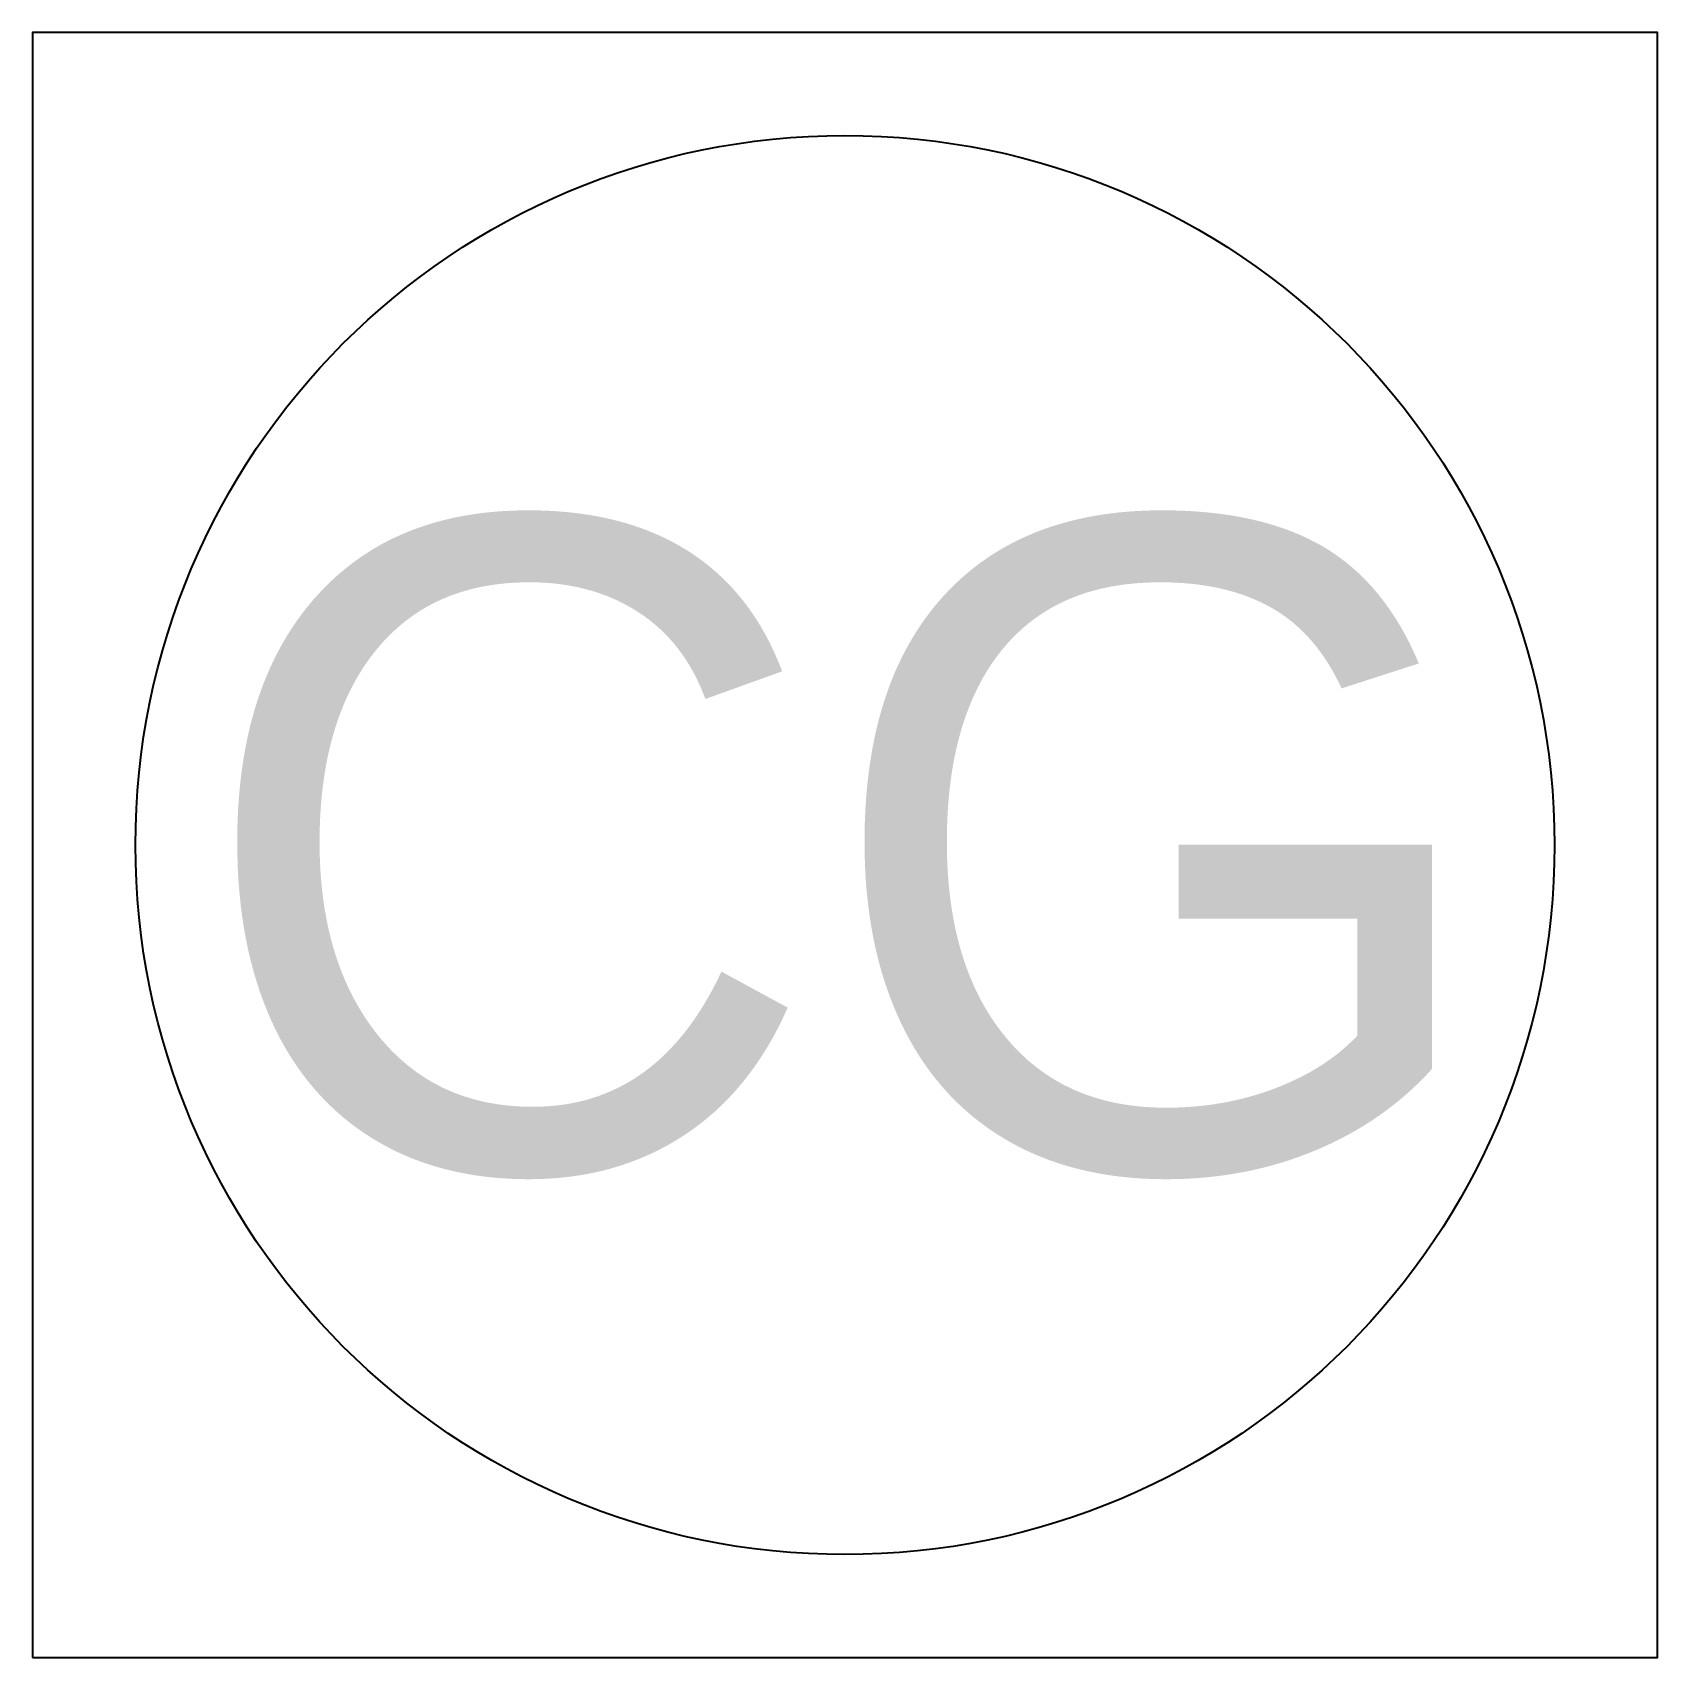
# Model space of a CAD drawing. Header units: millimetres. Extents: x -10194.028 to -10193.528, y -374.18 to -373.68.
import ezdxf
from ezdxf.enums import TextEntityAlignment as Align

# ---------------------------------------------------------------- set-up
doc = ezdxf.new("R2010")
doc.units = ezdxf.units.MM
doc.layers.add('Tub_esgoto_símbolos', color=2, linetype='Continuous')
doc.styles.add('HS', font='hs', dxfattribs={"height": 10})

msp = doc.modelspace()

# ---------------------------------------------------------------- linework, layer by layer
at = {"layer": 'Tub_esgoto_símbolos', "color": 3}
msp.add_lwpolyline([(-10194.02784, -374.17959), (-10193.52784, -374.17959), (-10193.52784, -373.67959), (-10194.02784, -373.67959)], close=True, dxfattribs=at)
at = {"layer": 'Tub_esgoto_símbolos', "color": 1}
msp.add_circle((-10193.77784, -373.92959), 0.21831, dxfattribs=at)

# ---------------------------------------------------------------- texts
at = {"layer": 'Tub_esgoto_símbolos', "style": 'HS'}
msp.add_text('CG', height=0.2, dxfattribs=at).set_placement((-10193.77784, -373.92959), align=Align.MIDDLE_CENTER)

doc.saveas('drawing.dxf')
